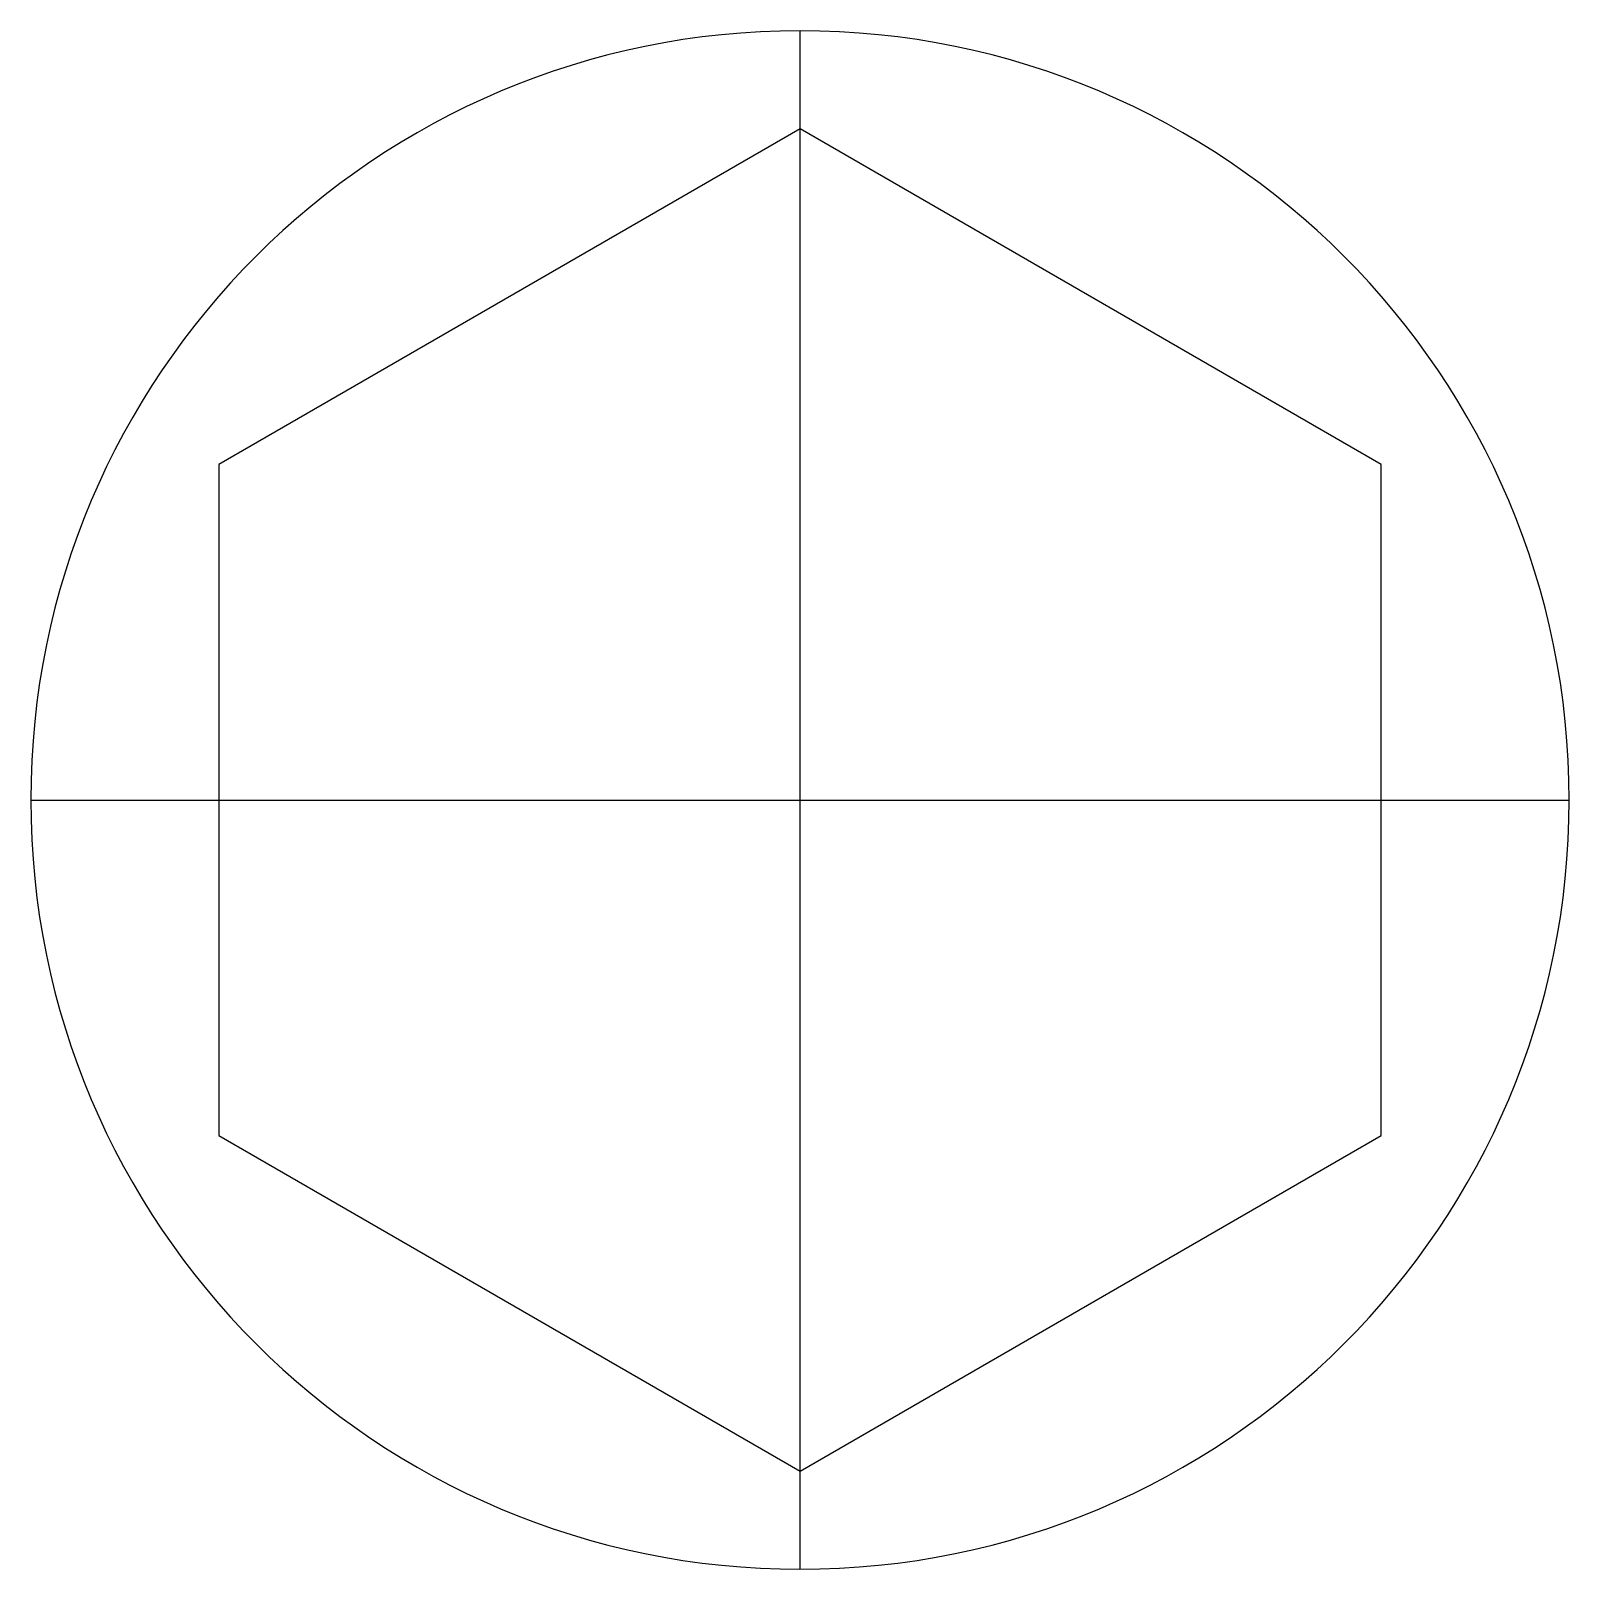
# Model space of a CAD drawing. Extents: x -14.9 to 14.9, y -14.9 to 14.9.
import ezdxf

# ---------------------------------------------------------------- set-up
doc = ezdxf.new("R2010")
doc.units = 0
doc.layers.get('0').update_dxf_attribs({"linetype": 'CONTINUOUS'})

msp = doc.modelspace()

# ---------------------------------------------------------------- linework, layer by layer
at = {"linetype": 'CONTINUOUS'}
for p, q in [((0, -14.9), (0, 14.9)), ((0, 13), (-11.26, 6.5)), ((0, 13), (-11.26, 6.5)), ((11.26, 6.5), (0, 13)), ((11.26, 6.5), (0, 13)), ((-11.26, 6.5), (-11.26, -6.5)), ((-11.26, 6.5), (-11.26, -6.5)), ((11.26, -6.5), (11.26, 6.5)), ((11.26, -6.5), (11.26, 6.5)), ((-14.9, 0), (14.9, 0)), ((-11.26, -6.5), (0, -13)), ((-11.26, -6.5), (0, -13)), ((0, -13), (11.26, -6.5)), ((0, -13), (11.26, -6.5))]:
    msp.add_line(p, q, dxfattribs=at)
for start, end in [(0, 180), (180, 0)]:
    msp.add_arc((0, 0), 14.9, start, end, dxfattribs=at)

doc.saveas('drawing.dxf')
